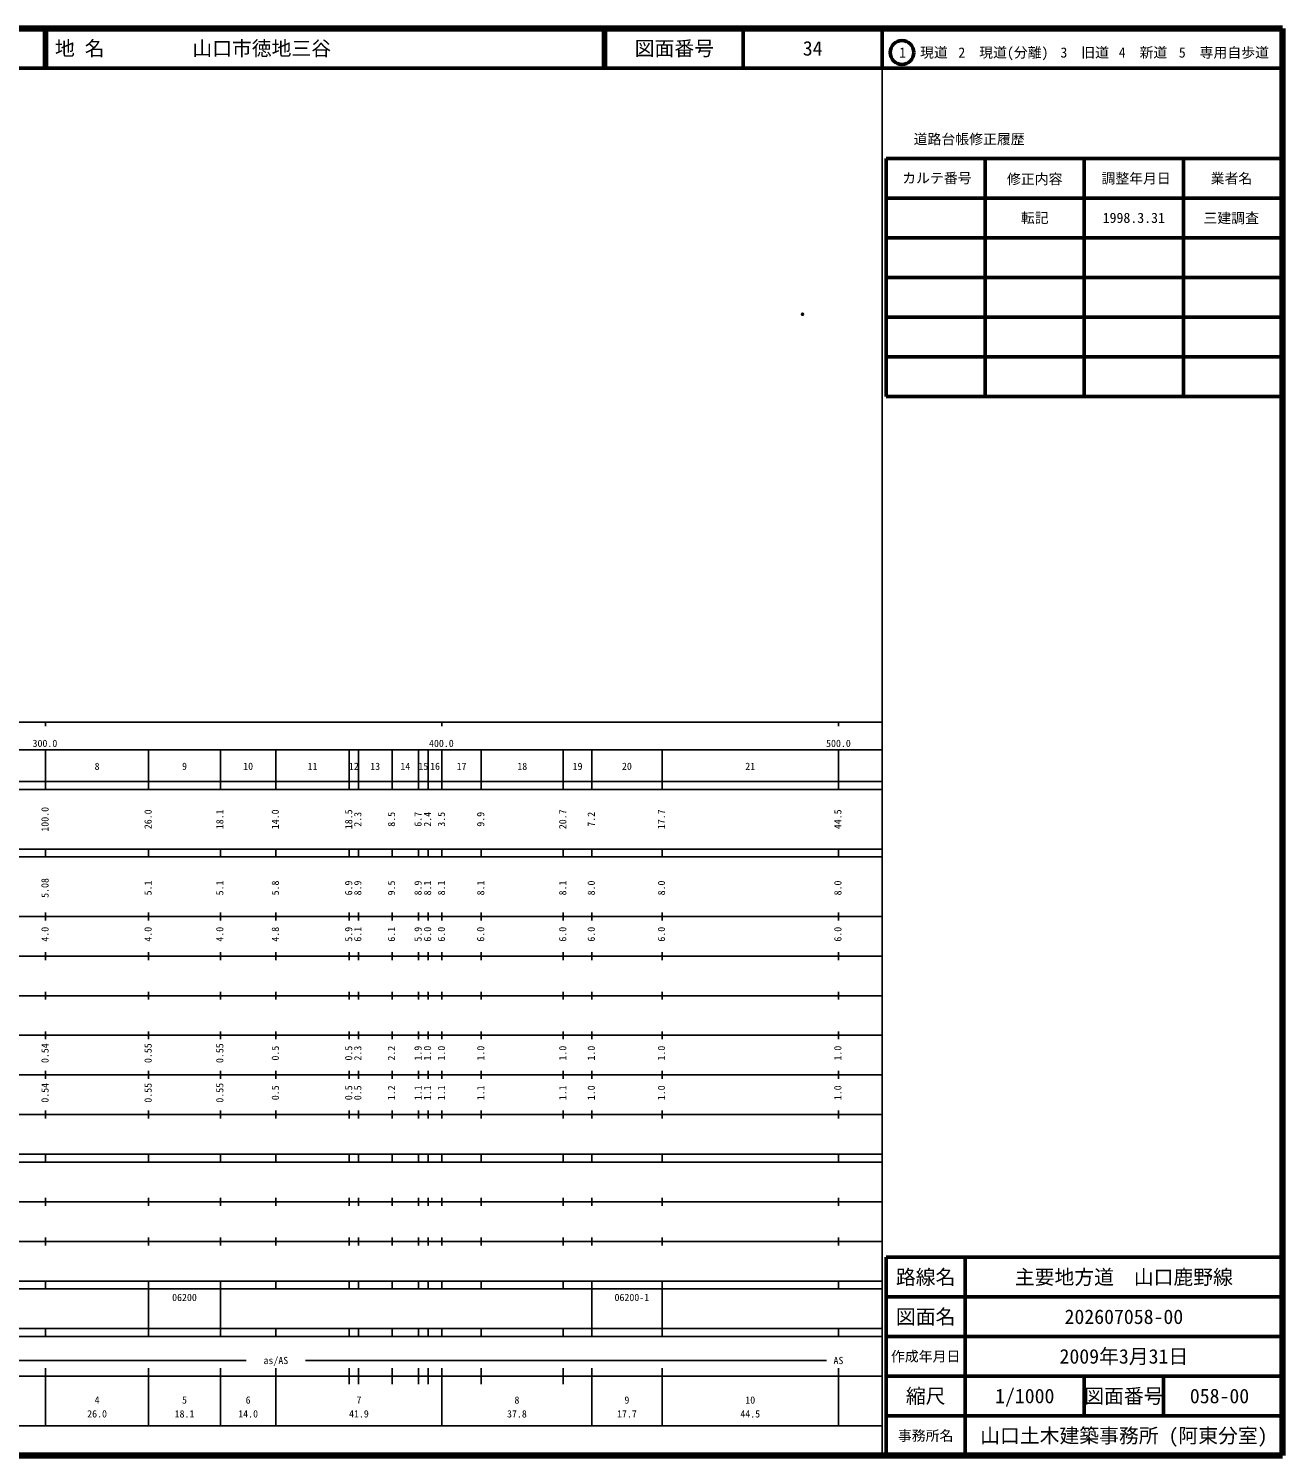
# Model space of a CAD drawing. Units: millimetres on the paper. Extents: x 40 to 680, y 20 to 380.
# Drawn here: x 363.7 to 680, y 20 to 380 of the extents above; entities that cross this region are included whole.
import ezdxf
from ezdxf.enums import TextEntityAlignment as Align

# ---------------------------------------------------------------- set-up
doc = ezdxf.new("R2010")
doc.units = ezdxf.units.MM
doc.header["$PDMODE"] = 32
doc.header["$PDSIZE"] = 0.5
doc.layers.add('M-OTRS', color=6, linetype='Continuous')
doc.layers.add('M-TTL-TXT', color=7, linetype='Continuous')
for name, color, linetype, lineweight in [('M-TTL', 2, 'Continuous', 140), ('M-TTL-BAND', 7, 'Continuous', 25), ('M-TTL-FRAM', 2, 'Continuous', 50), ('M-TTL-LINE', 7, 'Continuous', 50)]:
    doc.layers.add(name, color=color, linetype=linetype, lineweight=lineweight)
doc.styles.add('ＭＳ ゴシック', font='')
doc.styles.get('ＭＳ ゴシック').set_extended_font_data('MS Gothic')

msp = doc.modelspace()

# ---------------------------------------------------------------- linework, layer by layer
at = {"layer": 'M-OTRS'}
msp.add_point((558.953, 307.902), dxfattribs=at)
at = {"layer": 'M-TTL'}
for p, q in [((680, 380), (40, 380)), ((680, 20), (680, 380)), ((40, 20), (680, 20))]:
    msp.add_line(p, q, dxfattribs=at)
at = {"layer": 'M-TTL-BAND'}
for p, q in [((579, 20), (579, 370)), ((40, 205), (579, 205)), ((368, 205), (368, 204)), ((468, 205), (468, 204)), ((568, 205), (568, 204)), ((68, 198), (579, 198)), ((368, 188), (368, 198)), ((394, 188), (394, 198)), ((412.1, 188), (412.1, 198)), ((426.1, 188), (426.1, 198)), ((444.6, 188), (444.6, 198)), ((446.9, 188), (446.9, 198)), ((455.4, 188), (455.4, 198)), ((462.1, 188), (462.1, 198)), ((464.5, 188), (464.5, 198)), ((468, 188), (468, 198)), ((477.9, 188), (477.9, 198)), ((498.6, 188), (498.6, 198)), ((505.8, 188), (505.8, 198)), ((523.5, 188), (523.5, 198)), ((568, 188), (568, 198)), ((40, 190), (579, 190)), ((40, 188), (579, 188)), ((40, 173), (579, 173)), ((368, 171), (368, 173)), ((394, 171), (394, 173)), ((412.1, 171), (412.1, 173)), ((426.1, 171), (426.1, 173)), ((444.6, 171), (444.6, 173)), ((446.9, 171), (446.9, 173)), ((455.4, 171), (455.4, 173)), ((462.1, 171), (462.1, 173)), ((464.5, 171), (464.5, 173)), ((468, 171), (468, 173)), ((477.9, 171), (477.9, 173)), ((498.6, 171), (498.6, 173)), ((505.8, 171), (505.8, 173)), ((523.5, 171), (523.5, 173)), ((568, 171), (568, 173)), ((40, 171), (579, 171)), ((40, 156), (579, 156)), ((368, 155), (368, 157)), ((394, 155), (394, 157)), ((412.1, 155), (412.1, 157)), ((426.1, 155), (426.1, 157)), ((444.6, 155), (444.6, 157)), ((446.9, 155), (446.9, 157)), ((455.4, 155), (455.4, 157)), ((462.1, 155), (462.1, 157)), ((464.5, 155), (464.5, 157)), ((468, 155), (468, 157)), ((477.9, 155), (477.9, 157)), ((498.6, 155), (498.6, 157)), ((505.8, 155), (505.8, 157)), ((523.5, 155), (523.5, 157)), ((568, 155), (568, 157)), ((46, 146), (579, 146)), ((368, 145), (368, 147)), ((394, 145), (394, 147)), ((412.1, 145), (412.1, 147)), ((426.1, 145), (426.1, 147)), ((444.6, 145), (444.6, 147)), ((446.9, 145), (446.9, 147)), ((455.4, 145), (455.4, 147)), ((462.1, 145), (462.1, 147)), ((464.5, 145), (464.5, 147)), ((468, 145), (468, 147)), ((477.9, 145), (477.9, 147)), ((498.6, 145), (498.6, 147)), ((505.8, 145), (505.8, 147)), ((523.5, 145), (523.5, 147)), ((568, 145), (568, 147)), ((368, 135), (368, 137)), ((394, 135), (394, 137)), ((412.1, 135), (412.1, 137)), ((426.1, 135), (426.1, 137)), ((444.6, 135), (444.6, 137)), ((446.9, 135), (446.9, 137)), ((455.4, 135), (455.4, 137)), ((462.1, 135), (462.1, 137)), ((464.5, 135), (464.5, 137)), ((468, 135), (468, 137)), ((477.9, 135), (477.9, 137)), ((498.6, 135), (498.6, 137)), ((505.8, 135), (505.8, 137)), ((523.5, 135), (523.5, 137)), ((568, 135), (568, 137)), ((52, 136), (579, 136)), ((46, 126), (579, 126)), ((368, 125), (368, 127)), ((394, 125), (394, 127)), ((412.1, 125), (412.1, 127)), ((426.1, 125), (426.1, 127)), ((444.6, 125), (444.6, 127)), ((446.9, 125), (446.9, 127)), ((455.4, 125), (455.4, 127)), ((462.1, 125), (462.1, 127)), ((464.5, 125), (464.5, 127)), ((468, 125), (468, 127)), ((477.9, 125), (477.9, 127)), ((498.6, 125), (498.6, 127)), ((505.8, 125), (505.8, 127)), ((523.5, 125), (523.5, 127)), ((568, 125), (568, 127)), ((52, 116), (579, 116)), ((368, 115), (368, 117)), ((394, 115), (394, 117)), ((412.1, 115), (412.1, 117)), ((426.1, 115), (426.1, 117)), ((444.6, 115), (444.6, 117)), ((446.9, 115), (446.9, 117)), ((455.4, 115), (455.4, 117)), ((462.1, 115), (462.1, 117)), ((464.5, 115), (464.5, 117)), ((468, 115), (468, 117)), ((477.9, 115), (477.9, 117)), ((498.6, 115), (498.6, 117)), ((505.8, 115), (505.8, 117)), ((523.5, 115), (523.5, 117)), ((568, 115), (568, 117)), ((46, 106), (579, 106)), ((368, 105), (368, 107)), ((394, 105), (394, 107)), ((412.1, 105), (412.1, 107)), ((426.1, 105), (426.1, 107)), ((444.6, 105), (444.6, 107)), ((446.9, 105), (446.9, 107)), ((455.4, 105), (455.4, 107)), ((462.1, 105), (462.1, 107)), ((464.5, 105), (464.5, 107)), ((468, 105), (468, 107)), ((477.9, 105), (477.9, 107)), ((498.6, 105), (498.6, 107)), ((505.8, 105), (505.8, 107)), ((523.5, 105), (523.5, 107)), ((568, 105), (568, 107)), ((40, 96), (579, 96)), ((40, 94), (579, 94)), ((368, 94), (368, 96)), ((394, 94), (394, 96)), ((412.1, 94), (412.1, 96)), ((426.1, 94), (426.1, 96)), ((444.6, 94), (444.6, 96)), ((446.9, 94), (446.9, 96)), ((455.4, 94), (455.4, 96)), ((462.1, 94), (462.1, 96)), ((464.5, 94), (464.5, 96)), ((468, 94), (468, 96)), ((477.9, 94), (477.9, 96)), ((498.6, 94), (498.6, 96)), ((505.8, 94), (505.8, 96)), ((523.5, 94), (523.5, 96)), ((568, 94), (568, 96)), ((49, 84), (579, 84)), ((368, 83), (368, 85)), ((394, 83), (394, 85)), ((412.1, 83), (412.1, 85)), ((426.1, 83), (426.1, 85)), ((444.6, 83), (444.6, 85)), ((446.9, 83), (446.9, 85)), ((455.4, 83), (455.4, 85)), ((462.1, 83), (462.1, 85)), ((464.5, 83), (464.5, 85)), ((468, 83), (468, 85)), ((477.9, 83), (477.9, 85)), ((498.6, 83), (498.6, 85)), ((505.8, 83), (505.8, 85)), ((523.5, 83), (523.5, 85)), ((568, 83), (568, 85)), ((40, 74), (579, 74)), ((368, 73), (368, 75)), ((394, 73), (394, 75)), ((412.1, 73), (412.1, 75)), ((426.1, 73), (426.1, 75)), ((444.6, 73), (444.6, 75)), ((446.9, 73), (446.9, 75)), ((455.4, 73), (455.4, 75)), ((462.1, 73), (462.1, 75)), ((464.5, 73), (464.5, 75)), ((468, 73), (468, 75)), ((477.9, 73), (477.9, 75)), ((498.6, 73), (498.6, 75)), ((505.8, 73), (505.8, 75)), ((523.5, 73), (523.5, 75)), ((568, 73), (568, 75)), ((40, 64), (579, 64)), ((40, 62), (579, 62)), ((368, 62), (368, 64)), ((394, 62), (394, 64)), ((394, 52), (394, 62)), ((412.1, 62), (412.1, 64)), ((412.1, 52), (412.1, 62)), ((426.1, 62), (426.1, 64)), ((444.6, 62), (444.6, 64)), ((446.9, 62), (446.9, 64)), ((455.4, 62), (455.4, 64)), ((462.1, 62), (462.1, 64)), ((464.5, 62), (464.5, 64)), ((468, 62), (468, 64)), ((477.9, 62), (477.9, 64)), ((498.6, 62), (498.6, 64)), ((505.8, 62), (505.8, 64)), ((505.8, 52), (505.8, 62)), ((523.5, 62), (523.5, 64)), ((523.5, 52), (523.5, 62)), ((568, 62), (568, 64)), ((40, 52), (579, 52)), ((368, 50), (368, 52)), ((394, 50), (394, 52)), ((412.1, 50), (412.1, 52)), ((426.1, 50), (426.1, 52)), ((444.6, 50), (444.6, 52)), ((446.9, 50), (446.9, 52)), ((455.4, 50), (455.4, 52)), ((462.1, 50), (462.1, 52)), ((464.5, 50), (464.5, 52)), ((468, 50), (468, 52)), ((477.9, 50), (477.9, 52)), ((498.6, 50), (498.6, 52)), ((505.8, 50), (505.8, 52)), ((523.5, 50), (523.5, 52)), ((568, 50), (568, 52)), ((40, 50), (579, 50)), ((71, 44), (418.6, 44)), ((433.6, 44), (565, 44)), ((40, 40), (579, 40)), ((368, 27.5), (368, 42)), ((394, 27.5), (394, 42)), ((412.1, 27.5), (412.1, 42)), ((426.1, 27.5), (426.1, 42)), ((444.6, 38), (444.6, 42)), ((446.9, 38), (446.9, 42)), ((455.4, 38), (455.4, 42)), ((462.1, 38), (462.1, 42)), ((464.5, 38), (464.5, 42)), ((468, 27.5), (468, 42)), ((477.9, 38), (477.9, 42)), ((498.6, 38), (498.6, 42)), ((505.8, 27.5), (505.8, 42)), ((523.5, 27.5), (523.5, 42)), ((568, 27.5), (568, 42)), ((68, 27.5), (579, 27.5))]:
    msp.add_line(p, q, dxfattribs=at)
at = {"layer": 'M-TTL-FRAM'}
for p, q in [((580, 347.197), (580, 287.197)), ((580, 347.197), (680, 347.197)), ((580, 287.197), (680, 287.197)), ((680, 70), (580, 70)), ((580, 70), (580, 20))]:
    msp.add_line(p, q, dxfattribs=at)
at = {"layer": 'M-TTL-LINE'}
for p, q in [((367.75, 380), (367.75, 370)), ((368.25, 380), (368.25, 370)), ((508.747, 380), (508.747, 370)), ((509.247, 380), (509.247, 370)), ((543.997, 380), (543.997, 370)), ((579, 380), (579, 370)), ((40, 370), (680, 370)), ((605, 347.197), (605, 287.197)), ((630, 347.197), (630, 287.197)), ((655, 347.197), (655, 287.197)), ((580, 337.197), (680, 337.197)), ((580, 327.197), (680, 327.197)), ((580, 317.197), (680, 317.197)), ((580, 307.197), (680, 307.197)), ((580, 297.197), (680, 297.197)), ((600, 70), (600, 20)), ((680, 60), (580, 60)), ((680, 50), (580, 50)), ((680, 40), (580, 40)), ((630, 40), (630, 30)), ((650, 40), (650, 30)), ((680, 30), (580, 30))]:
    msp.add_line(p, q, dxfattribs=at)
msp.add_circle((584.031, 373.958), 3, dxfattribs=at)

# ---------------------------------------------------------------- texts
at = {"layer": 'M-TTL-BAND', "style": 'ＭＳ ゴシック'}
for s, p in [('300.0', (367.844, 198.195)), ('400.0', (467.844, 198.195)), ('500.0', (568, 198.195)), ('8', (381, 192.405)), ('9', (403.05, 192.405)), ('10', (419.1, 192.405)), ('11', (435.35, 192.405)), ('12', (445.75, 192.405)), ('13', (451.15, 192.405)), ('14', (458.75, 192.405)), ('15', (463.3, 192.405)), ('16', (466.25, 192.405)), ('17', (472.95, 192.405)), ('18', (488.25, 192.405)), ('19', (502.2, 192.405)), ('20', (514.65, 192.405)), ('21', (545.75, 192.405)), ('as/AS', (426.1, 42.5)), ('AS', (568, 42.5)), ('4', (381, 32.523)), ('5', (403.05, 32.523)), ('6', (419.1, 32.523)), ('7', (447.05, 32.523)), ('8', (486.9, 32.523)), ('9', (514.65, 32.523)), ('10', (545.75, 32.523)), ('26.0', (381, 29.033)), ('18.1', (403.05, 29.033)), ('14.0', (419.1, 29.033)), ('41.9', (447.05, 29.033)), ('37.8', (486.9, 29.033)), ('17.7', (514.65, 29.033)), ('44.5', (545.75, 29.033))]:
    msp.add_text(s, height=1.833, dxfattribs=at).set_placement(p, align=Align.BOTTOM_CENTER)
for s, p in [('100.0', (369.31, 180.5)), ('26.0', (395.31, 180.5)), ('18.1', (413.41, 180.5)), ('14.0', (427.41, 180.5)), ('18.5', (445.91, 180.5)), ('2.3', (448.21, 180.5)), ('8.5', (456.71, 180.5)), ('6.7', (463.41, 180.5)), ('2.4', (465.81, 180.5)), ('3.5', (469.31, 180.5)), ('9.9', (479.21, 180.5)), ('20.7', (499.91, 180.5)), ('7.2', (507.11, 180.5)), ('17.7', (524.81, 180.5)), ('44.5', (569.31, 180.5)), ('5.08', (369.31, 163.174)), ('5.1', (395.31, 163.174)), ('5.1', (413.41, 163.174)), ('5.8', (427.41, 163.174)), ('6.9', (445.91, 163.174)), ('8.9', (448.21, 163.174)), ('9.5', (456.71, 163.174)), ('8.9', (463.41, 163.174)), ('8.1', (465.81, 163.174)), ('8.1', (469.31, 163.174)), ('8.1', (479.21, 163.174)), ('8.1', (499.91, 163.174)), ('8.0', (507.11, 163.174)), ('8.0', (524.81, 163.174)), ('8.0', (569.31, 163.174)), ('4.0', (369.31, 151.5)), ('4.0', (395.31, 151.5)), ('4.0', (413.41, 151.5)), ('4.8', (427.41, 151.5)), ('5.9', (445.91, 151.5)), ('6.1', (448.21, 151.5)), ('6.1', (456.71, 151.5)), ('5.9', (463.41, 151.5)), ('6.0', (465.81, 151.5)), ('6.0', (469.31, 151.5)), ('6.0', (479.21, 151.5)), ('6.0', (499.91, 151.5)), ('6.0', (507.11, 151.5)), ('6.0', (524.81, 151.5)), ('6.0', (569.31, 151.5)), ('0.54', (369.31, 121.5)), ('0.55', (395.31, 121.5)), ('0.55', (413.41, 121.5)), ('0.5', (427.41, 121.5)), ('0.5', (445.91, 121.5)), ('2.3', (448.21, 121.5)), ('2.2', (456.71, 121.5)), ('1.9', (463.41, 121.5)), ('1.0', (465.81, 121.5)), ('1.0', (469.31, 121.5)), ('1.0', (479.21, 121.5)), ('1.0', (499.91, 121.5)), ('1.0', (507.11, 121.5)), ('1.0', (524.81, 121.5)), ('1.0', (569.31, 121.5)), ('0.54', (369.31, 111.5)), ('0.55', (395.31, 111.5)), ('0.55', (413.41, 111.5)), ('0.5', (427.41, 111.5)), ('0.5', (445.91, 111.5)), ('0.5', (448.21, 111.5)), ('1.2', (456.71, 111.5)), ('1.1', (463.41, 111.5)), ('1.1', (465.81, 111.5)), ('1.1', (469.31, 111.5)), ('1.1', (479.21, 111.5)), ('1.1', (499.91, 111.5)), ('1.0', (507.11, 111.5)), ('1.0', (524.81, 111.5)), ('1.0', (569.31, 111.5))]:
    msp.add_text(s, height=1.833, rotation=90, dxfattribs=at).set_placement(p, align=Align.BOTTOM_CENTER)
for s, p in [('06200', (399.925, 58.405)), ('06200-1', (511.525, 58.405))]:
    msp.add_text(s, height=1.833, dxfattribs=at).set_placement(p, align=Align.BOTTOM_LEFT)
at = {"layer": 'M-TTL-TXT', "style": 'ＭＳ ゴシック'}
for s, p in [('地 名', (370.38, 375)), ('山口市徳地三谷', (405.024, 375))]:
    msp.add_text(s, height=3.666, dxfattribs=at).set_placement(p, align=Align.MIDDLE_LEFT)
for s, height, p in [('図面番号', 3.666, (526.622, 375)), ('34', 3.666, (561.497, 375)), ('1\u3000現道', 2.566, (589.448, 373.958)), ('2\u3000現道(分離)', 2.566, (609.619, 373.958)), ('3\u3000旧道', 2.566, (630.121, 373.958)), ('4\u3000新道', 2.566, (644.824, 373.958)), ('5\u3000専用自歩道', 2.566, (665.228, 373.958)), ('道路台帳修正履歴', 2.566, (600.968, 352.113)), ('カルテ番号', 2.566, (592.839, 342.277)), ('修正内容', 2.566, (617.509, 342.023)), ('調整年月日', 2.566, (643.089, 342.197)), ('業者名', 2.566, (667.134, 342.197)), ('転記', 2.566, (617.5, 332.245)), ('1998.3.31', 2.566, (642.5, 332.245)), ('三建調査', 2.566, (667.077, 332.189)), ('路線名', 3.666, (590, 65)), ('路線名', 3.666, (590, 65)), ('主要地方道\u3000山口鹿野線', 3.666, (640, 65)), ('図面名', 3.666, (590, 55)), ('図面名', 3.666, (590, 55)), ('202607058-00', 3.666, (640, 55)), ('2009年3月31日', 3.666, (640, 45)), ('作成年月日', 2.566, (590, 45)), ('作成年月日', 2.566, (590, 45)), ('縮尺', 3.666, (590, 35)), ('縮尺', 3.666, (590, 35)), ('1/1000', 3.666, (615, 35)), ('図面番号', 3.666, (640, 35)), ('図面番号', 3.666, (640, 35)), ('058-00', 3.666, (664.125, 35)), ('事務所名', 2.566, (590, 25)), ('事務所名', 2.566, (590, 25)), ('山口土木建築事務所 (阿東分室)', 3.666, (640, 25))]:
    msp.add_text(s, height=height, dxfattribs=at).set_placement(p, align=Align.MIDDLE_CENTER)

doc.saveas('drawing.dxf')
